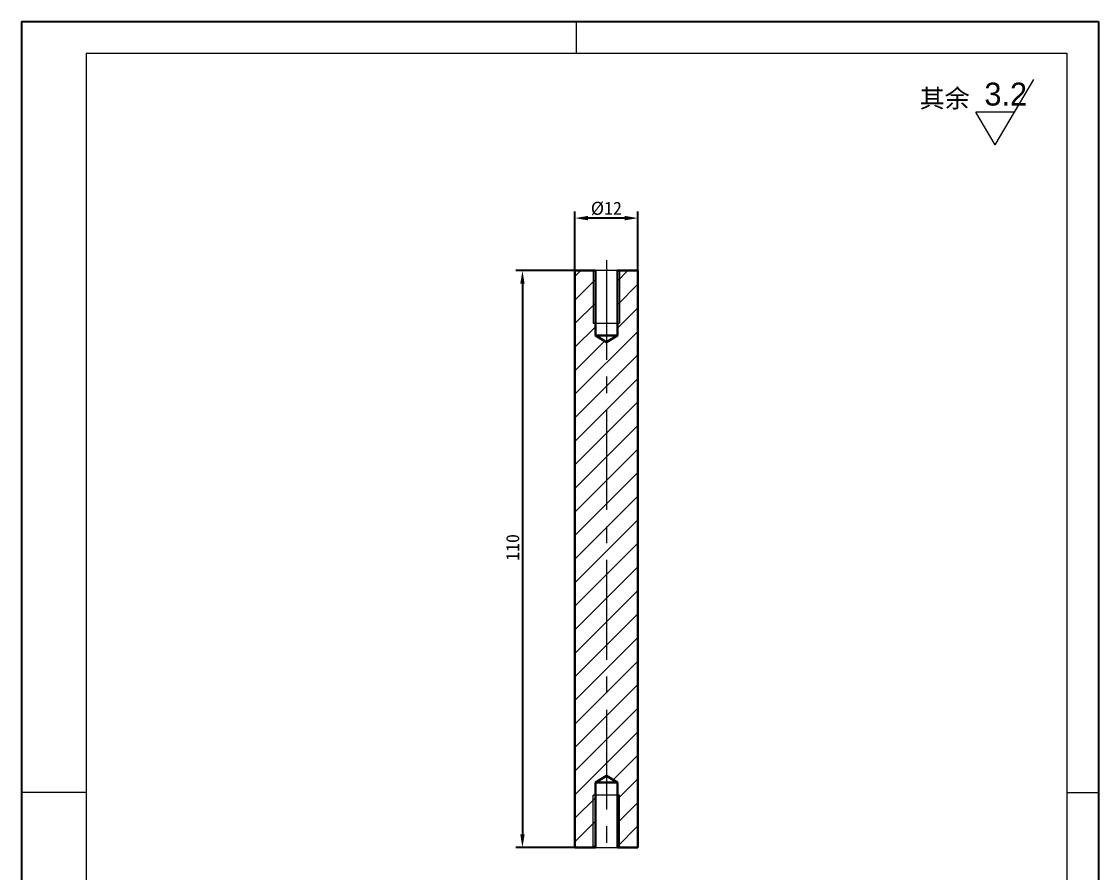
# Model space of a CAD drawing. Header units: millimetres. Extents: x 13 to 7248, y -1201 to 1478.
# Drawn here: x 6585.6 to 6790.9, y -1068 to -905.5 of the extents above; entities that cross this region are included whole.
import ezdxf

# ---------------------------------------------------------------- set-up
doc = ezdxf.new("R2010")
doc.units = ezdxf.units.MM
doc.header["$LTSCALE"] = 5
doc.header["$PDSIZE"] = -1
doc.linetypes.add('CENTER2', pattern=[28.575, 19.05, -3.175, 3.175, -3.175])
doc.linetypes.add('SLD-实线', pattern=[0])
doc.layers.get('0').update_dxf_attribs({"lineweight": 30})
for name, color, linetype, lineweight in [('中心线层', 1, 'CENTER2', 13), ('剖面层', 2, 'Continuous', 15), ('粗实线', 7, 'SLD-实线', 15), ('细实线层', 5, 'Continuous', 15)]:
    doc.layers.add(name, color=color, linetype=linetype, lineweight=lineweight)
for name, color, linetype in [('图框', 7, 'SLD-实线'), ('文字层', 7, 'SLD-实线'), ('标注层', 96, 'SLD-实线')]:
    doc.layers.add(name, color=color, linetype=linetype)
doc.styles.add('SLDTEXTSTYLE0', font='')
doc.styles.add('SLDTEXTSTYLE3', font='', dxfattribs={"bigfont": 'bigfont'})
doc.styles.get("Standard").update_dxf_attribs({"font": ''})
doc.styles.get('SLDTEXTSTYLE0').set_extended_font_data('汉仪长仿宋体')
doc.styles.get('SLDTEXTSTYLE3').set_extended_font_data('汉仪长仿宋体')
doc.styles.get('Standard').set_extended_font_data('SimSun')
doc.dimstyles.new('ISO-25', dxfattribs={"dimtxt": 2.5, "dimasz": 2.5, "dimexe": 1.25, "dimexo": 0, "dimtad": 1, "dimtoh": 1, "dimtxsty": 'Standard', "dimcen": 2.5, "dimclrt": 256, "dimadec": 0, "dimazin": 0, "dimtfac": 1, "dimtmove": 0, "dimatfit": 3, "dimfxl": 0, "dimarcsym": 0})

# ---------------------------------------------------------------- blocks, each defined once
blk = doc.blocks.new('*D687')
at = {"layer": 'Defpoints', "color": 0}
for p in [(6691.13, -943.02), (6691.13, -953.02), (6703.13, -953.02)]:
    blk.add_point(p, dxfattribs=at)
at = {"layer": '标注层', "color": 0, "lineweight": -2}
for p, q in [((6691.13, -953.02), (6691.13, -941.77)), ((6703.13, -953.02), (6703.13, -941.77)), ((6700.63, -943.02), (6693.63, -943.02))]:
    blk.add_line(p, q, dxfattribs=at)
at = {"layer": '标注层', "color": 0}
for points in [[(6693.63, -942.6), (6693.63, -943.44), (6691.13, -943.02)], [(6700.63, -942.6), (6700.63, -943.44), (6703.13, -943.02)]]:
    blk.add_solid(points, dxfattribs=at)
at = {"layer": '标注层', "insert": (6697.13, -939.89), "char_height": 2.5, "attachment_point": 2}
blk.add_mtext('%%c12', dxfattribs=at)
blk = doc.blocks.new('*D688')
at = {"layer": 'Defpoints', "color": 0}
for p in [(6695.03, -953.02), (6681.13, -1063.02), (6695.03, -1063.02)]:
    blk.add_point(p, dxfattribs=at)
at = {"layer": '标注层', "color": 0, "lineweight": -2}
for p, q in [((6695.03, -953.02), (6679.88, -953.02)), ((6681.13, -955.52), (6681.13, -1060.52)), ((6695.03, -1063.02), (6679.88, -1063.02))]:
    blk.add_line(p, q, dxfattribs=at)
at = {"layer": '标注层', "color": 0}
for points in [[(6680.72, -955.52), (6681.55, -955.52), (6681.13, -953.02)], [(6680.72, -1060.52), (6681.55, -1060.52), (6681.13, -1063.02)]]:
    blk.add_solid(points, dxfattribs=at)
at = {"layer": '标注层', "insert": (6678.01, -1005.81), "char_height": 2.5, "attachment_point": 2, "rotation": 90}
blk.add_mtext('110', dxfattribs=at)
blk = doc.blocks.new('SW_SFSYMBOL_0')
at = {"color": 0, "linetype": 'SLD-实线', "lineweight": 0}
for p, q in [((8.23, -25), (37.72, 25)), ((8.23, -25), (-6.52, 0)), ((22.98, 0), (-6.52, 0))]:
    blk.add_line(p, q, dxfattribs=at)
at = {"color": 0, "linetype": 'SLD-实线', "lineweight": 0, "insert": (0, 22.56), "char_height": 17.5, "attachment_point": 1, "style": 'SLDTEXTSTYLE3'}
blk.add_mtext('3.2', dxfattribs=at)

msp = doc.modelspace()

# ---------------------------------------------------------------- hatches: boundary and pattern name
at = {"layer": '剖面层'}
h = msp.add_hatch(dxfattribs=at)
h.set_pattern_fill('ANSI31', color=256, style=0)
h.set_pattern_definition([(45, (6583.142, -1201.3425), (-2.245064, 2.245064), [])])
h.paths.add_polyline_path([(6697.1342, -966.6802), (6695.0342, -965.4184), (6695.0342, -953.0184), (6691.1342, -953.0184), (6691.1342, -1063.0184), (6695.0342, -1063.0184), (6695.0342, -1050.6184), (6697.1342, -1049.3566), (6699.2342, -1050.6184), (6699.2342, -1063.0184), (6703.1342, -1063.0184), (6703.1342, -953.0184), (6699.2342, -953.0184), (6699.2342, -965.4184)], flags=0)

# ---------------------------------------------------------------- linework, layer by layer
for p, q in [((6691.1342, -1063.0184), (6691.1342, -953.0184)), ((6691.1342, -953.0184), (6695.0342, -953.0184)), ((6695.0342, -953.0184), (6695.0342, -965.4184)), ((6699.2342, -965.4184), (6699.2342, -953.0184)), ((6699.2342, -953.0184), (6703.1342, -953.0184)), ((6703.1342, -953.0184), (6703.1342, -1063.0184)), ((6695.0342, -965.4184), (6697.1342, -966.6802)), ((6699.2342, -965.4184), (6695.0342, -965.4184)), ((6697.1342, -966.6802), (6699.2342, -965.4184)), ((6697.1342, -1049.3566), (6695.0342, -1050.6184)), ((6695.0342, -1050.6184), (6699.2342, -1050.6184)), ((6695.0342, -1050.6184), (6695.0342, -1063.0184)), ((6699.2342, -1050.6184), (6697.1342, -1049.3566)), ((6699.2342, -1063.0184), (6699.2342, -1050.6184)), ((6695.0342, -1063.0184), (6691.1342, -1063.0184)), ((6703.1342, -1063.0184), (6699.2342, -1063.0184))]:
    msp.add_line(p, q)
at = {"layer": '中心线层', "ltscale": 0.2}
msp.add_line((6697.1342, -951.0184), (6697.1342, -1065.0184), dxfattribs=at)
at = {"layer": '图框'}
for p, q in [((6585.6419, -905.5425), (6790.9419, -905.5425)), ((6585.6419, -905.5425), (6585.6419, -1199.8425)), ((6790.9419, -905.5425), (6790.9419, -1199.8425))]:
    msp.add_line(p, q, dxfattribs=at)
at = {"layer": '粗实线'}
for p, q in [((6691.4419, -911.5425), (6691.4419, -905.5425)), ((6597.9419, -911.5425), (6784.9419, -911.5425)), ((6597.9419, -911.5425), (6597.9419, -1193.5425)), ((6784.9419, -911.5425), (6784.9419, -1193.5425)), ((6597.9419, -1052.5425), (6585.6419, -1052.5425)), ((6784.9419, -1052.5425), (6790.9419, -1052.5425))]:
    msp.add_line(p, q, dxfattribs=at)
at = {"layer": '细实线层'}
for p, q in [((6694.6342, -953.0184), (6694.6342, -963.0184)), ((6699.2342, -953.0184), (6695.0342, -953.0184)), ((6699.6342, -953.0184), (6699.6342, -963.0184)), ((6694.6342, -963.0184), (6699.6342, -963.0184)), ((6694.6342, -1063.0184), (6694.6342, -1053.0184)), ((6699.6342, -1053.0184), (6694.6342, -1053.0184)), ((6699.6342, -1063.0184), (6699.6342, -1053.0184)), ((6695.0342, -1063.0184), (6699.2342, -1063.0184))]:
    msp.add_line(p, q, dxfattribs=at)

# ---------------------------------------------------------------- block references
at = {"layer": '文字层', "xscale": 0.25, "yscale": 0.25, "zscale": 0.25}
msp.add_blockref('SW_SFSYMBOL_0', (6769.1972, -922.8254), dxfattribs=at)

# ---------------------------------------------------------------- texts
at = {"layer": '文字层', "insert": (6756.8564, -918.4404), "char_height": 3.5, "attachment_point": 1, "style": 'SLDTEXTSTYLE0'}
msp.add_mtext('其余', dxfattribs=at)

# ---------------------------------------------------------------- dimensions: what is measured, and where the dimension line sits
at = {"layer": '标注层'}
dim = msp.add_linear_dim(base=(6691.1342, -943.0184), p1=(6703.1342, -953.0184), p2=(6691.1342, -953.0184), text='%%c<>', dimstyle='ISO-25', dxfattribs=at)
dim.commit()
dim.dimension.update_dxf_attribs({"geometry": '*D687', "text_midpoint": (6697.1342, -943.0184), "dimtype": 160})
dim = msp.add_linear_dim(base=(6681.1342, -1063.0184), p1=(6695.0342, -953.0184), p2=(6695.0342, -1063.0184), angle=90, dimstyle='ISO-25', dxfattribs=at)
dim.commit()
dim.dimension.update_dxf_attribs({"geometry": '*D688', "text_midpoint": (6681.1342, -1005.8062), "dimtype": 160})

doc.saveas('drawing.dxf')
